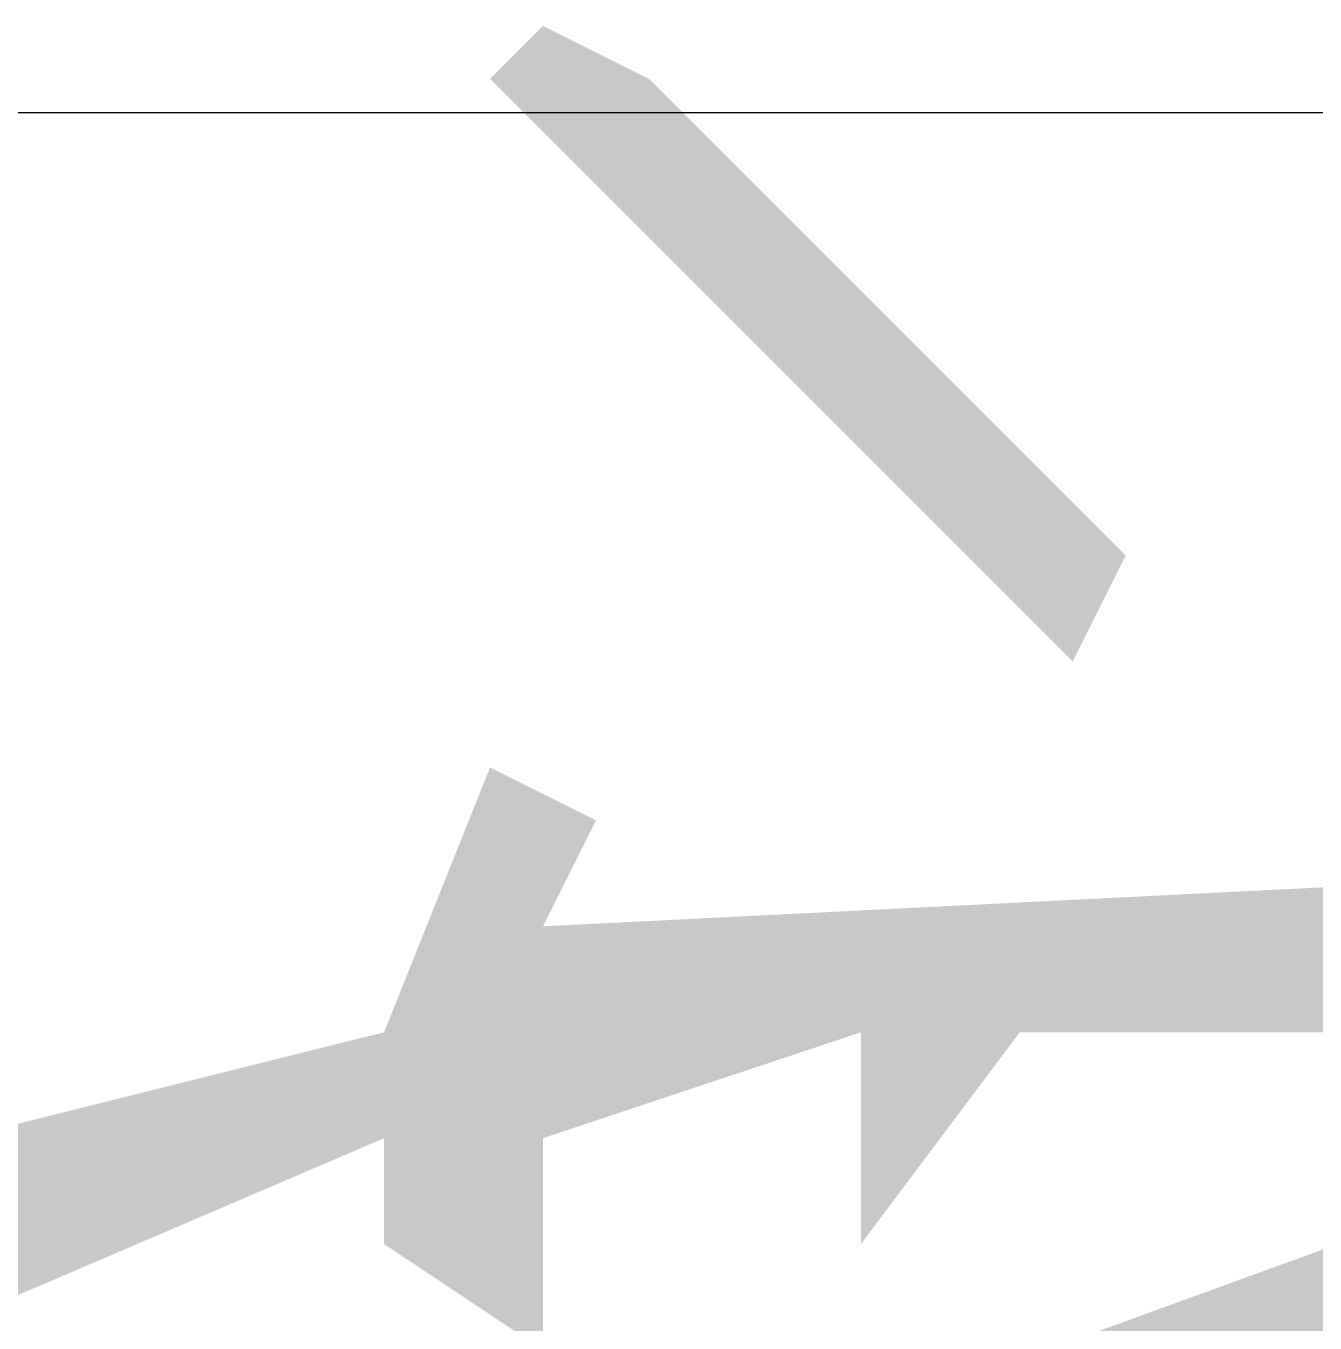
# Model space of a CAD drawing. Extents: x 5693218 to 11495510, y -728562 to -461276.
# Drawn here: x 5861469.7 to 5861761.7, y -500100.7 to -499806.8 of the extents above; entities that cross this region are included whole.
import ezdxf

# ---------------------------------------------------------------- set-up
doc = ezdxf.new("R2010")
doc.units = 0
doc.header["$LTSCALE"] = 1000
doc.header["$MEASUREMENT"] = 0
doc.layers.get('0').update_dxf_attribs({"linetype": 'CONTINUOUS'})

msp = doc.modelspace()

# ---------------------------------------------------------------- hatches: boundary and pattern name
h = msp.add_hatch(color=0)
h.dxf.hatch_style = 1
h.paths.add_polyline_path([(5861610.8, -499818.85), (5861586.8, -499806.85), (5861574.8, -499818.85), (5861706.8, -499950.85), (5861718.8, -499926.85)])
h = msp.add_hatch(color=0)
h.dxf.hatch_style = 1
h.paths.add_polyline_path([(5861610.8, -499818.85), (5861586.8, -499806.85), (5861574.8, -499818.85), (5861706.8, -499950.85), (5861718.8, -499926.85)])
h = msp.add_hatch(color=0)
h.dxf.hatch_style = 1
h.paths.add_polyline_path([(5861406.8, -500106.85), (5861382.8, -500034.85), (5861370.8, -500022.85), (5861358.8, -500082.85), (5861478.8, -500262.85), (5861490.8, -500238.85)])
h.paths.add_polyline_path([(5861550.8, -500058.85), (5861550.8, -500082.85), (5861586.8, -500106.85), (5861586.8, -500058.85), (5861658.8, -500034.85), (5861658.8, -500082.85), (5861694.8, -500034.85), (5861826.8, -500034.85), (5861826.8, -500070.85), (5861705, -500170.5), (5861766.8, -500166.85), (5861874.8, -500046.85), (5861826.8, -499998.85), (5861586.8, -500010.85), (5861598.8, -499986.85), (5861574.8, -499974.85), (5861550.8, -500034.85), (5861454.8, -500058.85), (5861430.8, -500082.85), (5861466.8, -500094.85)])
h.paths.add_polyline_path([(5861766.8, -500118.85), (5861778.8, -500094.85), (5861766.8, -500082.85), (5861502.8, -500178.85), (5861514.8, -500202.85), (5861610.8, -500166.85), (5861586.8, -500322.85), (5861598.8, -500382.85), (5861538.8, -500466.85), (5861550.8, -500478.85), (5861682.8, -500334.85), (5861838.8, -500370.85), (5861934.8, -500418.85), (5861934.8, -500382.85), (5861886.8, -500358.85), (5861874.8, -500346.85), (5861754.8, -500298.85), (5861802.8, -500226.85), (5861778.8, -500190.85), (5861670.8, -500178.85), (5861634.8, -500202.85), (5861646.8, -500166.85)])
h.paths.add_polyline_path([(5861634.8, -500226.85), (5861730.8, -500214.85), (5861766.8, -500214.85), (5861766.8, -500238.85), (5861718.8, -500274.85), (5861670.8, -500238.85), (5861634.8, -500310.85)], flags=16)
h = msp.add_hatch(color=0)
h.dxf.hatch_style = 1
h.paths.add_polyline_path([(5861406.8, -500106.85), (5861382.8, -500034.85), (5861370.8, -500022.85), (5861358.8, -500082.85), (5861478.8, -500262.85), (5861490.8, -500238.85)])
h.paths.add_polyline_path([(5861550.8, -500058.85), (5861550.8, -500082.85), (5861586.8, -500106.85), (5861586.8, -500058.85), (5861658.8, -500034.85), (5861658.8, -500082.85), (5861694.8, -500034.85), (5861826.8, -500034.85), (5861826.8, -500070.85), (5861705, -500170.5), (5861766.8, -500166.85), (5861874.8, -500046.85), (5861826.8, -499998.85), (5861586.8, -500010.85), (5861598.8, -499986.85), (5861574.8, -499974.85), (5861550.8, -500034.85), (5861454.8, -500058.85), (5861430.8, -500082.85), (5861466.8, -500094.85)])
h.paths.add_polyline_path([(5861766.8, -500118.85), (5861778.8, -500094.85), (5861766.8, -500082.85), (5861502.8, -500178.85), (5861514.8, -500202.85), (5861610.8, -500166.85), (5861586.8, -500322.85), (5861598.8, -500382.85), (5861538.8, -500466.85), (5861550.8, -500478.85), (5861682.8, -500334.85), (5861838.8, -500370.85), (5861934.8, -500418.85), (5861934.8, -500382.85), (5861886.8, -500358.85), (5861874.8, -500346.85), (5861754.8, -500298.85), (5861802.8, -500226.85), (5861778.8, -500190.85), (5861670.8, -500178.85), (5861634.8, -500202.85), (5861646.8, -500166.85)])
h.paths.add_polyline_path([(5861634.8, -500226.85), (5861730.8, -500214.85), (5861766.8, -500214.85), (5861766.8, -500238.85), (5861718.8, -500274.85), (5861670.8, -500238.85), (5861634.8, -500310.85)], flags=16)

# ---------------------------------------------------------------- linework, layer by layer
msp.add_line((5859516.95, -499826.49), (5865016.95, -499826.49))

doc.saveas('drawing.dxf')
